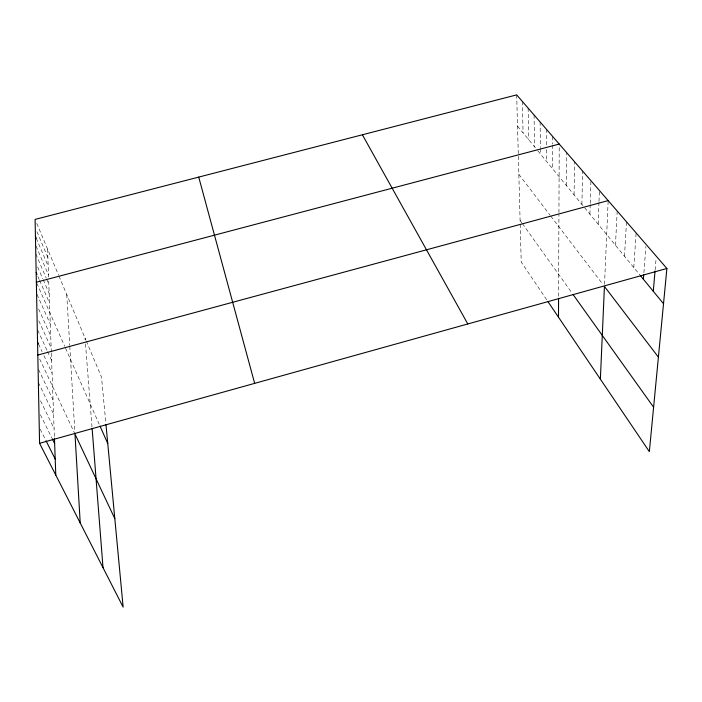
<?xml version="1.0" encoding="UTF-8"?>
<svg xmlns="http://www.w3.org/2000/svg" width="702" height="702" viewBox="0 0 702 702"><rect width="100%" height="100%" fill="white"/><g stroke="black" fill="none" stroke-linecap="round" stroke-linejoin="round"><path stroke-width="0.53" stroke-dasharray="3.51 2.63" d="M558.581 296.191L558.932 214.61M558.941 212.539L559.24 144.059M566.479 185.67L566.821 152.817M574.078 194.91L574.613 161.829M581.888 204.405L582.642 171.104M589.917 214.18L590.198 204.44M590.233 203.361L590.865 181.73M598.183 224.228L598.973 202.457M599.008 201.369L599.403 190.479M604.519 284.336L608.169 200.614M615.452 245.244L617.207 211.048M624.482 256.23L626.526 221.814M633.792 267.55L636.135 232.924M643.892 272.701L645.893 246.569M655.124 270.042L656.124 258.362M517.523 126.106L537.162 150M537.82 150.798L639.961 275.061M518.839 174.289L550.114 215.268M550.78 216.137L602.553 283.968M520.094 220.402L521.814 222.806M522.393 223.613L571.832 292.795M546.683 299.736L521.226 262.074L520.182 223.605M40.225 429.238L45.533 439.812M40.374 414.759L51.781 437.785M40.523 400.781L54.089 428.553M38.364 382.52L53.563 414.04M38.549 369.542L53.054 399.991M39.654 358.959L74.517 433.046M38.461 343.91L42.094 351.711M43.91 355.616L52.08 373.174M37.741 330.238L47.139 350.649M47.587 351.623L51.615 360.372M38.812 320.84L51.158 347.946M38.61 309.02L50.719 335.881M37.022 294.454L50.298 324.166M36.794 283.213L64.716 346.297M65.567 348.227L99.149 424.122M37.89 276.491L39.18 279.44M39.61 280.423L49.526 303.001M37.68 267.058L42.787 278.791M43.217 279.773L49.184 293.454M35.793 253.966L46.227 278.106M46.665 279.106L48.842 284.135M36.039 246.016L48.508 275.044M36.285 238.268L48.184 266.163M36.952 231.713L47.876 257.494M36.758 223.359L58.529 275.061M58.924 276L85.881 340.04M86.311 341.049L101.527 377.202L105.783 422.516M85.039 338.031L85.188 339.987M85.495 343.901L92.041 427.518M66.743 294.577L69.735 345.296M69.796 346.376L74.851 431.958M47.56 249.026L48.587 277.062M48.728 281.107L51.307 352.088M51.351 353.124L54.396 437.118M516.672 94.875L520.156 222.534M522.341 101.421L523.069 132.853M528.132 108.117L528.729 139.742M534.064 114.97L534.529 146.797M540.136 121.981L540.391 147.604M540.4 148.666L540.452 154.01M546.349 129.168L546.437 145.279M546.463 149.57L546.525 161.39M552.711 136.521L552.72 144.085M552.72 145.165L552.737 168.945"/><path stroke-width="1.05" d="M558.494 317.199L558.573 298.306M600.377 379.177L604.431 286.425L658.406 357.151M643.392 279.229L643.725 274.877M653.299 291.286L655.027 271.104M105.976 424.578L123.14 607.125L39.575 443.304L35.1 219.41L516.672 94.875L666.9 268.48L649.35 451.632L547.841 301.448M39.575 443.304L666.9 268.48M37.811 355.045L608.169 200.614M36.355 282.222L559.24 144.059M640.645 275.895L663.522 303.729M573.06 294.515L653.606 407.221M362.39 134.775L467.795 323.964M46.025 440.777L55.195 459.038M52.255 438.75L54.633 443.541M114.83 518.69L74.974 434.003L80.221 522.99M37.548 341.953L38.461 343.91M100.017 426.088L107.766 443.594M36.162 272.569L37.022 274.526M35.433 236.276L36.285 238.268M198.727 177.097L254.659 383.362M92.129 428.545L103.019 567.681M54.44 438.188L55.783 475.061"/></g></svg>
